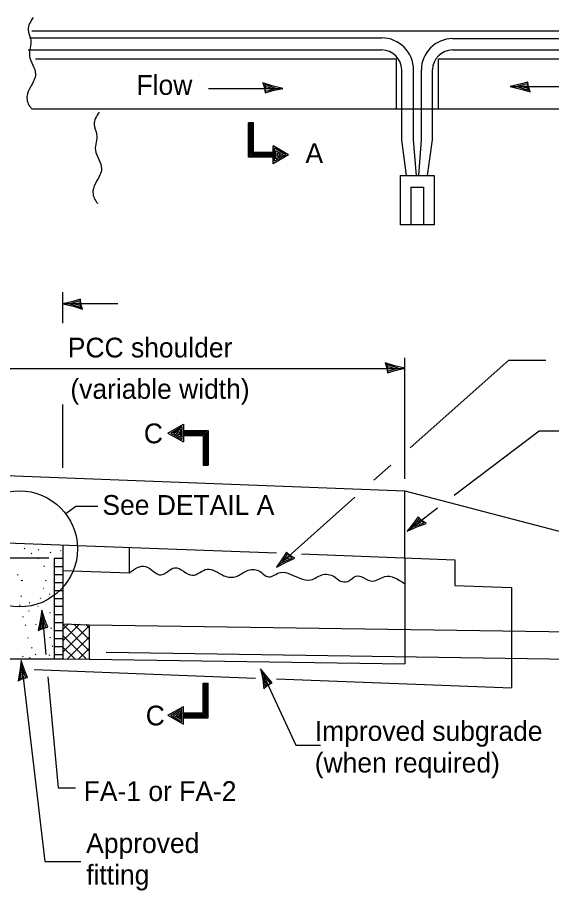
# Model space of a CAD drawing. Extents: x 600886 to 602246, y 1107 to 1547.
# Drawn here: x 601065.6 to 601130.5, y 1328.8 to 1434.8 of the extents above; entities that cross this region are included whole.
import ezdxf

# ---------------------------------------------------------------- set-up
doc = ezdxf.new("R2010")
doc.units = 0
for name, color, linetype in [('Design_EX_Roadway Dimensions', 7, 'Continuous'), ('Design_EX_Roadway Notes', 7, 'Continuous'), ('Drainage_PR_Pipe Culvert', 7, 'Continuous'), ('Topo_EOP', 7, 'Continuous'), ('Topo_Shoulder', 7, 'Continuous'), ('XSC_Exist Ground', 7, 'Continuous')]:
    doc.layers.add(name, color=color, linetype=linetype)

msp = doc.modelspace()

# ---------------------------------------------------------------- linework, layer by layer
at = {"layer": 'Design_EX_Roadway Dimensions'}
for p, q in [((601093.7, 1417.85), (601093.7, 1422.05)), ((601094.3, 1422.05), (601093.7, 1422.05)), ((601093.85, 1418), (601093.85, 1422.05)), ((601094, 1418.15), (601094, 1422.05)), ((601094.15, 1418.3), (601094.15, 1422.05)), ((601094.3, 1418.45), (601094.3, 1422.05)), ((601098.57, 1418.15), (601096.7, 1419.23)), ((601096.7, 1417.07), (601096.7, 1419.23)), ((601098.23, 1418.15), (601096.86, 1418.94)), ((601096.86, 1417.36), (601096.86, 1418.94)), ((601097.9, 1418.15), (601097.03, 1418.65)), ((601097.03, 1417.65), (601097.03, 1418.65)), ((601096.7, 1417.85), (601093.7, 1417.85)), ((601096.7, 1418), (601093.85, 1418)), ((601096.7, 1418.15), (601094, 1418.15)), ((601096.7, 1418.3), (601094.15, 1418.3)), ((601096.7, 1418.45), (601094.3, 1418.45)), ((601098.57, 1418.15), (601096.7, 1417.07)), ((601098.23, 1418.15), (601096.86, 1417.36)), ((601097.9, 1418.15), (601097.03, 1417.65)), ((601097.56, 1418.15), (601097.2, 1418.36)), ((601097.2, 1417.94), (601097.2, 1418.36)), ((601097.56, 1418.15), (601097.2, 1417.94)), ((601071.16, 1397.69), (601071.16, 1401.46)), ((601077.85, 1400.07), (601071.16, 1400.07)), ((601112.69, 1378.8), (601112.69, 1393.5)), ((601064.64, 1392.21), (601112.69, 1392.21)), ((601071.16, 1380.15), (601071.16, 1387.81)), ((601083.92, 1384.36), (601085.79, 1385.44)), ((601084.25, 1384.36), (601085.62, 1385.15)), ((601084.59, 1384.36), (601085.45, 1384.86)), ((601085.45, 1384.86), (601085.45, 1383.86)), ((601085.62, 1385.15), (601085.62, 1383.57)), ((601085.79, 1385.44), (601085.79, 1383.28)), ((601085.79, 1384.66), (601088.79, 1384.66)), ((601088.79, 1384.66), (601088.79, 1380.46)), ((601083.92, 1384.36), (601085.79, 1383.28)), ((601084.25, 1384.36), (601085.62, 1383.57)), ((601084.59, 1384.36), (601085.45, 1383.86)), ((601084.93, 1384.36), (601085.28, 1384.57)), ((601084.93, 1384.36), (601085.28, 1384.15)), ((601085.28, 1384.57), (601085.28, 1384.15)), ((601085.79, 1384.51), (601088.64, 1384.51)), ((601085.79, 1384.36), (601088.49, 1384.36)), ((601085.79, 1384.21), (601088.34, 1384.21)), ((601085.79, 1384.06), (601088.19, 1384.06)), ((601088.19, 1384.06), (601088.19, 1380.46)), ((601088.34, 1384.21), (601088.34, 1380.46)), ((601088.49, 1384.36), (601088.49, 1380.46)), ((601088.64, 1384.51), (601088.64, 1380.46)), ((601088.19, 1380.46), (601088.79, 1380.46)), ((601069.46, 1369.15), (601064.26, 1369.15)), ((601088.19, 1353.99), (601088.79, 1353.99)), ((601088.19, 1350.39), (601088.19, 1353.99)), ((601088.34, 1350.24), (601088.34, 1353.99)), ((601088.49, 1350.09), (601088.49, 1353.99)), ((601088.64, 1349.94), (601088.64, 1353.99)), ((601088.79, 1349.79), (601088.79, 1353.99)), ((601083.92, 1350.09), (601085.79, 1351.17)), ((601084.25, 1350.09), (601085.62, 1350.88)), ((601085.62, 1349.3), (601085.62, 1350.88)), ((601085.79, 1349.01), (601085.79, 1351.17)), ((601083.92, 1350.09), (601085.79, 1349.01)), ((601084.25, 1350.09), (601085.62, 1349.3)), ((601084.59, 1350.09), (601085.45, 1350.59)), ((601084.59, 1350.09), (601085.45, 1349.6)), ((601084.93, 1350.09), (601085.28, 1350.3)), ((601084.93, 1350.09), (601085.28, 1349.88)), ((601085.28, 1349.88), (601085.28, 1350.3)), ((601085.45, 1349.6), (601085.45, 1350.59)), ((601085.79, 1350.39), (601088.19, 1350.39)), ((601085.79, 1350.24), (601088.34, 1350.24)), ((601085.79, 1350.09), (601088.49, 1350.09)), ((601085.79, 1349.94), (601088.64, 1349.94)), ((601085.79, 1349.79), (601088.79, 1349.79))]:
    msp.add_line(p, q, dxfattribs=at)
for points in [[(601073.36, 1400.01), (601073.29, 1400.6), (601072.36, 1400.34), (601071.16, 1400.07), (601072.44, 1399.75), (601073.56, 1399.4), (601073.36, 1400.01), (601073.26, 1400.4), (601071.97, 1400.06), (601073.39, 1399.62), (601073.18, 1400.12), (601072.58, 1400.05), (601073.15, 1399.89)], [(601110.48, 1392.28), (601110.56, 1391.69), (601111.49, 1391.95), (601112.69, 1392.23), (601111.41, 1392.54), (601110.29, 1392.89), (601110.48, 1392.28), (601110.58, 1391.89), (601111.88, 1392.23), (601110.46, 1392.67), (601110.67, 1392.17), (601111.27, 1392.24), (601110.7, 1392.4)]]:
    msp.add_lwpolyline(points, dxfattribs=at)
at = {"layer": 'Design_EX_Roadway Notes'}
for p, q in [((601088.84, 1426.22), (601097.85, 1426.22)), ((601125.47, 1426.45), (601134.48, 1426.45)), ((601113.34, 1382.57), (601125.28, 1393.23)), ((601125.28, 1393.23), (601129.8, 1393.23)), ((601118.67, 1376.81), (601128.98, 1384.62)), ((601128.98, 1384.62), (601132.39, 1384.62)), ((601108.92, 1378.63), (601110.96, 1380.45)), ((601097.09, 1368.07), (601106.6, 1376.56)), ((601072.73, 1375.45), (601071.52, 1374.54)), ((601075.4, 1375.45), (601072.73, 1375.45)), ((601112.94, 1372.46), (601116.65, 1375.28)), ((601068.59, 1362.85), (601069.08, 1357.48)), ((601066.1, 1356.74), (601068.97, 1332.34)), ((601095.17, 1355.75), (601099.45, 1346.46)), ((601069.33, 1354.77), (601070.57, 1341.29)), ((601099.45, 1346.46), (601102.43, 1346.46)), ((601070.57, 1341.29), (601072.71, 1341.29)), ((601068.97, 1332.34), (601073.34, 1332.34))]:
    msp.add_line(p, q, dxfattribs=at)
for points in [[(601095.65, 1426.28), (601095.72, 1425.69), (601096.66, 1425.94), (601097.85, 1426.22), (601096.57, 1426.53), (601095.45, 1426.89), (601095.65, 1426.28), (601095.75, 1425.89), (601097.05, 1426.22), (601095.63, 1426.67), (601095.84, 1426.17), (601096.44, 1426.24), (601095.86, 1426.39)], [(601127.67, 1426.39), (601127.6, 1426.98), (601126.67, 1426.73), (601125.47, 1426.45), (601126.75, 1426.13), (601127.87, 1425.78), (601127.67, 1426.39), (601127.58, 1426.78), (601126.28, 1426.45), (601127.7, 1426), (601127.49, 1426.5), (601126.89, 1426.43), (601127.46, 1426.28)], [(601114.73, 1373.75), (601114.31, 1374.17), (601113.73, 1373.41), (601112.94, 1372.46), (601114.15, 1372.99), (601115.26, 1373.38), (601114.73, 1373.75), (601114.42, 1374), (601113.58, 1372.95), (601114.98, 1373.45), (601114.51, 1373.73), (601114.08, 1373.31), (601114.63, 1373.53)], [(601098.77, 1369.49), (601098.32, 1369.88), (601097.8, 1369.07), (601097.09, 1368.07), (601098.25, 1368.68), (601099.32, 1369.17), (601098.77, 1369.49), (601098.44, 1369.72), (601097.69, 1368.6), (601099.05, 1369.21), (601098.56, 1369.45), (601098.16, 1369), (601098.69, 1369.26)], [(601068.74, 1360.64), (601069.32, 1360.77), (601068.98, 1361.68), (601068.59, 1362.85), (601068.4, 1361.54), (601068.15, 1360.39), (601068.74, 1360.64), (601069.11, 1360.78), (601068.66, 1362.04), (601068.35, 1360.59), (601068.83, 1360.84), (601068.7, 1361.43), (601068.6, 1360.85)], [(601066.3, 1354.54), (601066.88, 1354.68), (601066.51, 1355.58), (601066.1, 1356.74), (601065.94, 1355.43), (601065.72, 1354.28), (601066.3, 1354.54), (601066.68, 1354.68), (601066.19, 1355.93), (601065.91, 1354.47), (601066.39, 1354.74), (601066.25, 1355.33), (601066.16, 1354.74)], [(601096.04, 1353.73), (601096.55, 1354.04), (601095.93, 1354.78), (601095.17, 1355.75), (601095.42, 1354.46), (601095.57, 1353.29), (601096.04, 1353.73), (601096.35, 1353.98), (601095.51, 1355.02), (601095.7, 1353.54), (601096.06, 1353.94), (601095.75, 1354.45), (601095.85, 1353.87)]]:
    msp.add_lwpolyline(points, dxfattribs=at)
msp.add_circle((601065.89, 1370.3), 7.05, dxfattribs=at)
for points in [[(601067.54, 1434.83), (601066.95, 1433.34), (601067.25, 1432.13), (601067.1, 1430.18), (601067.84, 1427.94), (601067.25, 1426.44), (601066.8, 1425.24), (601067.25, 1423.89), (601067.4, 1423.74)], [(601075.56, 1423.34), (601074.96, 1421.85), (601075.26, 1420.65), (601075.11, 1418.7), (601075.85, 1416.46), (601075.26, 1414.96), (601074.81, 1413.76), (601075.26, 1412.41), (601075.41, 1412.26)]]:
    msp.add_spline(points, degree=3, dxfattribs=at)
at = {"layer": 'Drainage_PR_Pipe Culvert'}
for p, q in [((601067.1, 1432.35), (601109.86, 1432.35)), ((601067.4, 1433.2), (601346.99, 1433.2)), ((601118.47, 1432.26), (601287.48, 1432.26)), ((601066.95, 1430.88), (601109.86, 1430.88)), ((601118.47, 1430.88), (601287.48, 1430.88)), ((601067.84, 1429.82), (601111.68, 1429.82)), ((601111.68, 1423.74), (601111.68, 1429.82)), ((601116.77, 1423.74), (601116.77, 1429.82)), ((601116.77, 1429.82), (601291.56, 1429.82)), ((601112.29, 1419.95), (601112.29, 1428.45)), ((601113.74, 1419.95), (601113.74, 1428.45)), ((601114.68, 1419.95), (601114.68, 1428.45)), ((601116.04, 1419.95), (601116.04, 1428.45)), ((601112.89, 1415.65), (601112.29, 1419.95)), ((601114.08, 1415.65), (601113.74, 1419.95)), ((601114.38, 1415.65), (601114.68, 1419.95)), ((601115.44, 1415.65), (601116.04, 1419.95)), ((601112.1, 1415.65), (601116.22, 1415.65)), ((601112.1, 1415.65), (601112.1, 1409.65)), ((601116.22, 1415.65), (601116.22, 1409.65)), ((601113.4, 1414.22), (601113.4, 1409.65)), ((601113.4, 1414.22), (601114.93, 1414.22)), ((601114.93, 1414.22), (601114.93, 1409.65)), ((601116.22, 1409.65), (601112.1, 1409.65)), ((601069.25, 1370.81), (601069.32, 1370.88)), ((601066.47, 1370.32), (601066.54, 1370.38)), ((601068.16, 1370.15), (601068.23, 1370.22)), ((601069.61, 1369.82), (601069.68, 1369.89)), ((601070.86, 1370.05), (601070.92, 1370.11)), ((601071.16, 1370.79), (601071.16, 1356.96)), ((601067.31, 1369.69), (601067.38, 1369.76)), ((601068.1, 1369.07), (601068.17, 1369.13)), ((601070.09, 1369.15), (601071.16, 1369.15)), ((601070.09, 1369.15), (601070.09, 1356.96)), ((601068.84, 1368.17), (601068.91, 1368.23)), ((601070.09, 1368.17), (601071.16, 1368.17)), ((601065.65, 1367.1), (601065.72, 1367.17)), ((601070.09, 1367.2), (601071.16, 1367.2)), ((601066.11, 1366.42), (601066.18, 1366.49)), ((601066.17, 1366.42), (601066.24, 1366.49)), ((601069.06, 1366.42), (601069.12, 1366.49)), ((601070.09, 1366.23), (601071.16, 1366.23)), ((601066.06, 1364.51), (601066.13, 1364.58)), ((601068.76, 1365.47), (601068.82, 1365.54)), ((601069.55, 1364.79), (601069.62, 1364.85)), ((601070.09, 1365.26), (601071.16, 1365.26)), ((601065.89, 1363.42), (601065.96, 1363.49)), ((601067.07, 1363.72), (601067.14, 1363.79)), ((601068.43, 1364.27), (601068.5, 1364.34)), ((601070.09, 1364.29), (601071.16, 1364.29)), ((601067.01, 1362.74), (601067.08, 1362.81)), ((601068.1, 1363.29), (601068.17, 1363.35)), ((601069.57, 1362.52), (601069.64, 1362.59)), ((601070.09, 1363.32), (601071.16, 1363.32)), ((601071.14, 1362.89), (601071.16, 1362.91)), ((601066.3, 1362.03), (601066.37, 1362.1)), ((601068.74, 1361.96), (601068.81, 1362.03)), ((601070.09, 1362.34), (601071.16, 1362.34)), ((601070.09, 1361.37), (601071.16, 1361.37)), ((601066.6, 1361), (601066.67, 1361.07)), ((601067.86, 1361.13), (601067.93, 1361.2)), ((601069.7, 1360.62), (601069.77, 1360.69)), ((601070.09, 1360.4), (601071.16, 1360.4)), ((601071.16, 1361.21), (601074.37, 1361.09)), ((601071.16, 1360.49), (601071.86, 1361.19)), ((601071.16, 1359.12), (601073.18, 1361.14)), ((601074.37, 1357.93), (601071.16, 1361.14)), ((601071.16, 1357.74), (601074.37, 1360.95)), ((601074.37, 1359.3), (601072.51, 1361.16)), ((601074.37, 1360.68), (601073.94, 1361.11)), ((601074.37, 1361.09), (601158.74, 1359.84)), ((601074.37, 1361.09), (601074.37, 1356.91)), ((601066.93, 1359.46), (601067, 1359.53)), ((601069.58, 1359.51), (601069.65, 1359.58)), ((601070.09, 1359.43), (601071.16, 1359.43)), ((601074.01, 1356.92), (601071.16, 1359.76)), ((601071.74, 1356.95), (601074.37, 1359.58)), ((601067.37, 1358.25), (601067.44, 1358.32)), ((601069.86, 1358.46), (601069.93, 1358.53)), ((601070.09, 1358.45), (601071.16, 1358.45)), ((601072.61, 1356.94), (601071.16, 1358.38)), ((601073.1, 1356.93), (601074.37, 1358.2)), ((601066.26, 1357.18), (601066.33, 1357.25)), ((601067.12, 1357.04), (601067.19, 1357.11)), ((601067.8, 1357.45), (601067.87, 1357.52)), ((601069.51, 1357.38), (601069.58, 1357.44)), ((601070.09, 1357.48), (601071.16, 1357.48)), ((601076.42, 1357.75), (601193.8, 1356.02)), ((601071.22, 1356.96), (601071.16, 1357.01)), ((601071.16, 1356.96), (601074.37, 1356.91))]:
    msp.add_line(p, q, dxfattribs=at)
for centre, radius, start, end in [((601109.84, 1428.45), 3.9, 0, 90), ((601118.49, 1428.45), 3.81, 90, 180), ((601109.86, 1428.45), 2.43, 0, 90), ((601118.47, 1428.45), 2.43, 90, 180)]:
    msp.add_arc(centre, radius, start, end, dxfattribs=at)
msp.add_spline([(601079.22, 1367.37), (601079.3, 1367.44), (601081.21, 1368.15), (601083.07, 1367.14), (601084.73, 1368), (601086.9, 1367.09), (601088.66, 1367.84), (601090.72, 1367.04), (601092.23, 1366.94), (601093.48, 1367.64), (601094.94, 1367.64), (601096.15, 1366.89), (601097.56, 1367.44), (601098.76, 1367.24), (601099.92, 1366.74), (601101.28, 1366.54), (601102.59, 1367.14), (601104.09, 1366.94), (601104.8, 1366.43), (601105.75, 1366.34), (601106.71, 1366.99), (601108.77, 1366.38), (601110.23, 1366.94), (601112.65, 1366.08)], degree=3, dxfattribs=at)
at = {"layer": 'Topo_EOP'}
msp.add_line((601058.77, 1379.41), (601112.69, 1377.35), dxfattribs=at)
at = {"layer": 'Topo_Shoulder'}
for p, q in [((601067.4, 1423.74), (601347.25, 1423.74)), ((601112.69, 1369.2), (601112.69, 1377.35)), ((601063.22, 1371.09), (601074.04, 1370.68)), ((601074.04, 1370.68), (601097.09, 1369.8)), ((601079.22, 1370.48), (601079.22, 1367.37)), ((601100.13, 1369.68), (601118.74, 1368.97)), ((601112.69, 1369.2), (601112.69, 1356.34)), ((601118.74, 1368.97), (601118.74, 1365.86)), ((601071.16, 1367.67), (601079.22, 1367.37)), ((601118.74, 1365.86), (601125.63, 1365.59)), ((601125.63, 1365.59), (601125.63, 1353.42)), ((601063.22, 1356.96), (601071.16, 1356.96)), ((601074.37, 1356.91), (601112.69, 1356.34)), ((601067.66, 1355.64), (601094.54, 1354.61)), ((601097.09, 1354.52), (601125.63, 1353.42))]:
    msp.add_line(p, q, dxfattribs=at)
at = {"layer": 'XSC_Exist Ground'}
msp.add_line((601112.69, 1377.35), (601170.09, 1362.25), dxfattribs=at)

# ---------------------------------------------------------------- texts
at = {"layer": 'Design_EX_Roadway Dimensions'}
for s, p in [('A', (601100.61, 1417.15)), ('PCC shoulder', (601071.76, 1393.54)), ('(variable width)', (601072.07, 1388.52)), ('C', (601080.99, 1383.12)), ('C', (601081.22, 1348.86))]:
    msp.add_text(s, height=2.4, dxfattribs=at).set_placement(p)
at = {"layer": 'Design_EX_Roadway Notes'}
for s, p in [('Flow', (601080.1, 1425.43)), ('See DETAIL A', (601075.96, 1374.43)), ('Improved subgrade', (601101.74, 1346.98)), ('(when required)', (601101.74, 1343.14)), ('FA-1 or FA-2', (601073.69, 1339.68)), ('Approved', (601073.99, 1333.37)), ('fitting', (601073.99, 1329.53))]:
    msp.add_text(s, height=2.4, dxfattribs=at).set_placement(p)

doc.saveas('drawing.dxf')
